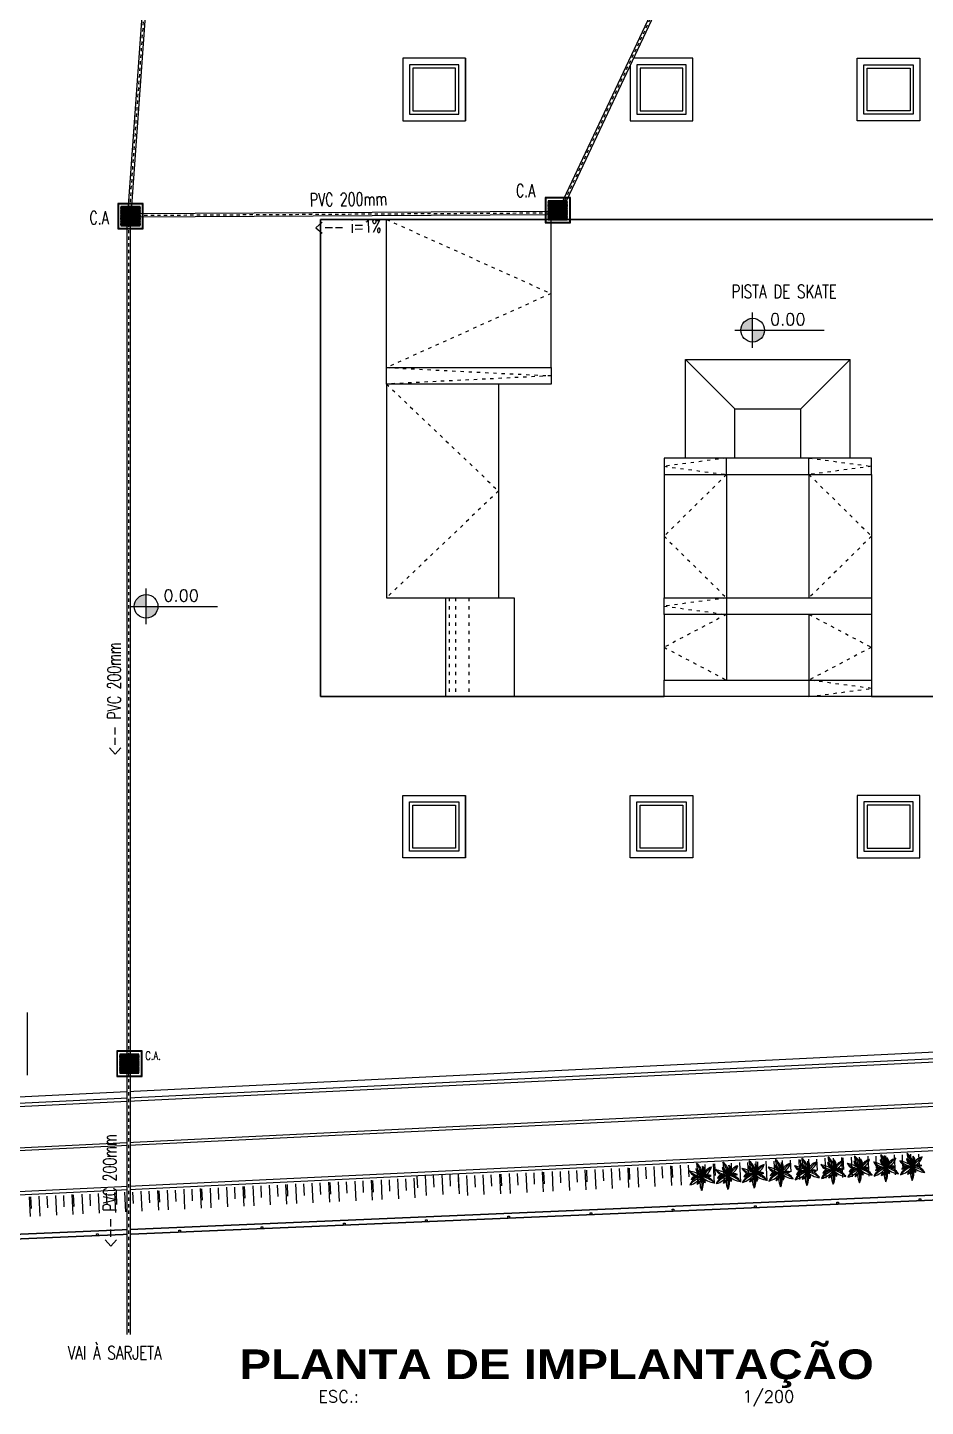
# Model space of a CAD drawing. Header units: inches. Extents: x 542650 to 544515, y 9574150 to 9574595.
# Drawn here: x 542833.62 to 542860.88, y 9574162.62 to 9574204.53 of the extents above; entities that cross this region are included whole.
import ezdxf
from ezdxf.enums import TextEntityAlignment as Align

# ---------------------------------------------------------------- set-up
doc = ezdxf.new("R2010")
doc.units = ezdxf.units.IN
doc.header["$MEASUREMENT"] = 0
doc.linetypes.add('ACAD_ISO07W100', pattern=[3, 0, -3])
doc.linetypes.add('DASHDOT', pattern=[1, 0.5, -0.25, 0, -0.25])
for name, color, linetype in [('EIXO', 8, 'Continuous'), ('I-ARQ', 8, 'Continuous'), ('I-NORMO_ARQ', 8, 'Continuous'), ('I-NORMO_INST', 4, 'Continuous'), ('I-PLUVIAL', 90, 'Continuous')]:
    doc.layers.add(name, color=color, linetype=linetype)
doc.styles.add('125', font='ROMANS.SHX', dxfattribs={"width": 0.7, "height": 0.25})
doc.styles.add('50', font='ROMANS.SHX', dxfattribs={"width": 0.7, "height": 0.1})
doc.styles.add('COTA200', font='ROMANS.SHX')
doc.styles.add('ROMANS', font='romans', dxfattribs={"height": 0.2})
doc.styles.add('TIT200', font='')
doc.styles.get('TIT200').set_extended_font_data('Arial Black')

# ---------------------------------------------------------------- blocks, each defined once
blk = doc.blocks.new('*U20')
at = {"color": 2}
blk.add_wipeout([(0.001, 0.057), (22.857, -0.205), (22.856, -0.319), (-0.001, -0.057)], dxfattribs=at)
for p, q in [((0.001, 0.05), (22.857, -0.212)), ((-0.001, -0.05), (22.856, -0.312))]:
    blk.add_line(p, q)
at = {"layer": 'EIXO', "linetype": 'DASHDOT', "ltscale": 0.01}
blk.add_line((0, 0), (22.857, -0.262), dxfattribs=at)
blk = doc.blocks.new('*U25')
at = {"color": 2}
blk.add_wipeout([(-0.009, 0.056), (12.014, 1.975), (12.031, 1.863), (0.009, -0.056)], dxfattribs=at)
for p, q in [((-0.008, 0.049), (12.015, 1.968)), ((0.008, -0.049), (12.03, 1.87))]:
    blk.add_line(p, q)
at = {"layer": 'EIXO', "linetype": 'DASHDOT', "ltscale": 0.01}
blk.add_line((0, 0), (12.022, 1.919), dxfattribs=at)
blk = doc.blocks.new('*U21')
at = {"color": 2}
blk.add_wipeout([(0.003, 0.057), (12.534, -0.542), (12.529, -0.656), (-0.003, -0.057)], dxfattribs=at)
for p, q in [((0.002, 0.05), (12.534, -0.549)), ((-0.002, -0.05), (12.529, -0.649))]:
    blk.add_line(p, q)
at = {"layer": 'EIXO', "linetype": 'DASHDOT', "ltscale": 0.01}
blk.add_line((0, 0), (12.531, -0.599), dxfattribs=at)
blk = doc.blocks.new('*U18')
at = {"color": 2}
blk.add_wipeout([(0.038, 0.043), (13.37, -11.651), (13.295, -11.736), (-0.038, -0.043)], dxfattribs=at)
for p, q in [((0.033, 0.038), (13.365, -11.656)), ((-0.033, -0.038), (13.299, -11.731))]:
    blk.add_line(p, q)
at = {"layer": 'EIXO', "linetype": 'DASHDOT', "ltscale": 0.01}
blk.add_line((0, 0), (13.332, -11.694), dxfattribs=at)
blk = doc.blocks.new('*U22')
at = {"color": 2}
blk.add_wipeout([(0, 0.057), (33.767, 0.057), (33.767, -0.057), (0, -0.057)], dxfattribs=at)
for p, q in [((0, 0.05), (33.767, 0.05)), ((0, -0.05), (33.767, -0.05))]:
    blk.add_line(p, q)
at = {"layer": 'EIXO', "linetype": 'DASHDOT', "ltscale": 0.01}
blk.add_line((0, 0), (33.767, 0), dxfattribs=at)
blk = doc.blocks.new('CAG')
at = {"color": 2, "ltscale": 0.5}
blk.add_wipeout([(-0.302, 0.302), (-0.302, -0.302), (0.302, -0.302), (0.302, 0.302)], dxfattribs=at)
at = {"ltscale": 0.5}
blk.add_lwpolyline([(-0.4, 0.4), (-0.4, -0.4), (0.4, -0.4), (0.4, 0.4)], close=True, dxfattribs=at)
at = {"color": 8, "ltscale": 0.5}
for points in [[(-0.38, 0.38), (-0.38, -0.38), (0.38, -0.38), (0.38, 0.38)], [(-0.3, 0.3), (-0.3, -0.3), (0.3, -0.3), (0.3, 0.3)], [(-0.3, 0.26875), (0.3, 0.26875), (0.3, 0.25625), (-0.3, 0.25625)], [(-0.3, 0.23125), (0.3, 0.23125), (0.3, 0.21875), (-0.3, 0.21875)], [(-0.3, 0.19375), (0.3, 0.19375), (0.3, 0.18125), (-0.3, 0.18125)], [(-0.3, 0.15625), (0.3, 0.15625), (0.3, 0.14375), (-0.3, 0.14375)], [(-0.3, 0.11875), (0.3, 0.11875), (0.3, 0.10625), (-0.3, 0.10625)], [(-0.3, 0.08125), (0.3, 0.08125), (0.3, 0.06875), (-0.3, 0.06875)], [(-0.3, 0.04375), (0.3, 0.04375), (0.3, 0.03125), (-0.3, 0.03125)], [(-0.3, 0.00625), (0.3, 0.00625), (0.3, -0.00625), (-0.3, -0.00625)], [(-0.3, -0.03125), (0.3, -0.03125), (0.3, -0.04375), (-0.3, -0.04375)], [(-0.3, -0.06875), (0.3, -0.06875), (0.3, -0.08125), (-0.3, -0.08125)], [(-0.3, -0.10625), (0.3, -0.10625), (0.3, -0.11875), (-0.3, -0.11875)], [(-0.3, -0.14375), (0.3, -0.14375), (0.3, -0.15625), (-0.3, -0.15625)], [(-0.3, -0.18125), (0.3, -0.18125), (0.3, -0.19375), (-0.3, -0.19375)], [(-0.3, -0.21875), (0.3, -0.21875), (0.3, -0.23125), (-0.3, -0.23125)], [(-0.3, -0.25625), (0.3, -0.25625), (0.3, -0.26875), (-0.3, -0.26875)]]:
    blk.add_lwpolyline(points, close=True, dxfattribs=at)

msp = doc.modelspace()

# ---------------------------------------------------------------- hatches: boundary and pattern name
at = {"layer": 'I-ARQ'}
h = msp.add_hatch(color=256, dxfattribs=at)
h.paths.add_polyline_path([(542855.996, 9574195.33), (542855.636, 9574195.33), (542855.636, 9574194.97, 0.414214)])
h.paths.add_polyline_path([(542855.636, 9574195.69, 0.414214), (542855.276, 9574195.33), (542855.636, 9574195.33)])
h = msp.add_hatch(color=256, dxfattribs=at)
h.paths.add_polyline_path([(542837.574, 9574186.936), (542837.214, 9574186.936), (542837.214, 9574186.576, 0.414214)])
h.paths.add_polyline_path([(542837.214, 9574187.296, 0.414214), (542836.854, 9574186.936), (542837.214, 9574186.936)])

# ---------------------------------------------------------------- linework, layer by layer
for p, q in [((542846.916, 9574203.593), (542845.016, 9574203.593)), ((542845.016, 9574203.593), (542845.016, 9574201.693)), ((542846.916, 9574203.593), (542846.916, 9574201.693)), ((542846.916, 9574201.693), (542846.916, 9574203.593)), ((542853.816, 9574203.593), (542851.916, 9574203.593)), ((542851.916, 9574203.593), (542851.916, 9574201.693)), ((542853.816, 9574201.693), (542853.816, 9574203.593)), ((542858.816, 9574203.593), (542860.716, 9574203.593)), ((542858.816, 9574201.693), (542858.816, 9574203.593)), ((542860.716, 9574203.593), (542860.716, 9574201.693)), ((542846.716, 9574203.393), (542845.216, 9574203.393)), ((542845.216, 9574203.393), (542845.216, 9574201.893)), ((542846.616, 9574203.293), (542845.316, 9574203.293)), ((542845.316, 9574203.293), (542845.316, 9574201.993)), ((542846.616, 9574201.993), (542846.616, 9574203.293)), ((542846.716, 9574201.893), (542846.716, 9574203.393)), ((542853.616, 9574203.393), (542852.116, 9574203.393)), ((542852.116, 9574203.393), (542852.116, 9574201.893)), ((542853.516, 9574203.293), (542852.216, 9574203.293)), ((542852.216, 9574203.293), (542852.216, 9574201.993)), ((542853.516, 9574201.993), (542853.516, 9574203.293)), ((542853.616, 9574201.893), (542853.616, 9574203.393)), ((542859.016, 9574203.393), (542860.516, 9574203.393)), ((542859.016, 9574201.893), (542859.016, 9574203.393)), ((542859.116, 9574203.293), (542860.416, 9574203.293)), ((542859.116, 9574201.993), (542859.116, 9574203.293)), ((542860.416, 9574203.293), (542860.416, 9574201.993)), ((542860.516, 9574203.393), (542860.516, 9574201.893)), ((542845.216, 9574201.893), (542846.716, 9574201.893)), ((542845.316, 9574201.993), (542846.616, 9574201.993)), ((542852.116, 9574201.893), (542853.616, 9574201.893)), ((542852.216, 9574201.993), (542853.516, 9574201.993)), ((542860.516, 9574201.893), (542859.016, 9574201.893)), ((542860.416, 9574201.993), (542859.116, 9574201.993)), ((542845.016, 9574201.693), (542846.916, 9574201.693)), ((542851.916, 9574201.693), (542853.816, 9574201.693)), ((542860.716, 9574201.693), (542858.816, 9574201.693)), ((542842.516, 9574184.193), (542842.516, 9574198.693)), ((542842.516, 9574198.693), (542870.116, 9574198.693)), ((542844.516, 9574198.693), (542842.516, 9574198.693)), ((542842.516, 9574198.693), (542842.516, 9574184.193)), ((542844.516, 9574194.193), (542844.516, 9574198.693)), ((542868.116, 9574198.693), (542844.516, 9574198.693)), ((542849.516, 9574194.193), (542849.516, 9574198.693)), ((542855.636, 9574194.79), (542855.636, 9574195.87)), ((542855.096, 9574195.33), (542857.809, 9574195.33)), ((542853.596, 9574191.443), (542853.596, 9574194.443)), ((542853.596, 9574194.443), (542858.596, 9574194.443)), ((542853.596, 9574194.443), (542855.096, 9574192.943)), ((542857.096, 9574192.943), (542858.596, 9574194.443)), ((542858.596, 9574191.443), (542858.596, 9574194.443)), ((542844.516, 9574193.693), (542844.516, 9574194.193)), ((542844.516, 9574194.193), (542849.516, 9574194.193)), ((542849.516, 9574194.193), (542849.516, 9574193.693)), ((542844.516, 9574193.693), (542844.516, 9574187.193)), ((542849.516, 9574193.693), (542844.516, 9574193.693)), ((542847.916, 9574193.693), (542847.916, 9574187.193)), ((542855.096, 9574191.443), (542855.096, 9574192.943)), ((542855.096, 9574192.943), (542857.096, 9574192.943)), ((542857.096, 9574191.443), (542857.096, 9574192.943)), ((542859.246, 9574191.443), (542852.946, 9574191.443)), ((542852.946, 9574191.443), (542852.946, 9574190.943)), ((542854.846, 9574190.943), (542854.846, 9574191.443)), ((542857.346, 9574190.943), (542857.346, 9574191.443)), ((542859.246, 9574190.943), (542859.246, 9574191.443)), ((542852.946, 9574190.943), (542852.946, 9574187.193)), ((542852.946, 9574190.943), (542859.246, 9574190.943)), ((542854.846, 9574190.943), (542854.846, 9574187.193)), ((542857.346, 9574190.943), (542857.346, 9574187.193)), ((542859.246, 9574190.943), (542859.246, 9574187.193)), ((542837.214, 9574186.396), (542837.214, 9574187.476)), ((542844.516, 9574187.193), (542846.316, 9574187.193)), ((542846.316, 9574184.193), (542846.316, 9574187.193)), ((542846.316, 9574187.193), (542848.396, 9574187.193)), ((542848.396, 9574187.193), (542848.396, 9574184.193)), ((542852.946, 9574186.693), (542852.946, 9574187.193)), ((542852.946, 9574187.193), (542859.246, 9574187.193)), ((542854.846, 9574187.193), (542854.846, 9574186.693)), ((542859.246, 9574187.193), (542859.246, 9574186.693)), ((542836.674, 9574186.936), (542839.387, 9574186.936)), ((542852.946, 9574186.693), (542852.946, 9574184.693)), ((542859.246, 9574186.693), (542852.946, 9574186.693)), ((542854.846, 9574186.693), (542854.846, 9574184.693)), ((542857.346, 9574186.693), (542857.346, 9574184.692)), ((542859.246, 9574186.693), (542859.246, 9574184.693)), ((542852.946, 9574184.193), (542852.946, 9574184.693)), ((542852.946, 9574184.693), (542859.246, 9574184.693)), ((542857.346, 9574184.692), (542857.346, 9574184.193)), ((542859.246, 9574184.693), (542859.246, 9574184.193)), ((542870.116, 9574184.193), (542842.516, 9574184.193)), ((542842.516, 9574184.193), (542846.316, 9574184.193)), ((542846.316, 9574184.193), (542852.946, 9574184.193)), ((542859.246, 9574184.193), (542852.946, 9574184.193)), ((542859.246, 9574184.193), (542866.216, 9574184.193)), ((542845.016, 9574179.293), (542845.016, 9574181.193)), ((542845.016, 9574181.193), (542846.916, 9574181.193)), ((542845.216, 9574179.493), (542845.216, 9574180.993)), ((542845.216, 9574180.993), (542846.716, 9574180.993)), ((542845.316, 9574179.593), (542845.316, 9574180.893)), ((542845.316, 9574180.893), (542846.616, 9574180.893)), ((542846.616, 9574180.893), (542846.616, 9574179.593)), ((542846.716, 9574180.993), (542846.716, 9574179.493)), ((542846.916, 9574179.293), (542846.916, 9574181.193)), ((542846.916, 9574181.193), (542846.916, 9574179.293)), ((542851.916, 9574179.293), (542851.916, 9574181.193)), ((542851.916, 9574181.193), (542853.816, 9574181.193)), ((542852.116, 9574179.493), (542852.116, 9574180.993)), ((542852.116, 9574180.993), (542853.616, 9574180.993)), ((542852.216, 9574179.593), (542852.216, 9574180.893)), ((542852.216, 9574180.893), (542853.516, 9574180.893)), ((542853.516, 9574180.893), (542853.516, 9574179.593)), ((542853.616, 9574180.993), (542853.616, 9574179.493)), ((542853.816, 9574181.193), (542853.816, 9574179.293)), ((542860.716, 9574181.193), (542858.816, 9574181.193)), ((542858.816, 9574181.193), (542858.816, 9574179.293)), ((542860.516, 9574180.993), (542859.016, 9574180.993)), ((542859.016, 9574180.993), (542859.016, 9574179.493)), ((542860.416, 9574180.893), (542859.116, 9574180.893)), ((542859.116, 9574180.893), (542859.116, 9574179.593)), ((542860.416, 9574179.593), (542860.416, 9574180.893)), ((542860.516, 9574179.493), (542860.516, 9574180.993)), ((542860.716, 9574179.293), (542860.716, 9574181.193)), ((542846.916, 9574179.293), (542845.016, 9574179.293)), ((542846.716, 9574179.493), (542845.216, 9574179.493)), ((542846.616, 9574179.593), (542845.316, 9574179.593)), ((542853.816, 9574179.293), (542851.916, 9574179.293)), ((542853.616, 9574179.493), (542852.116, 9574179.493)), ((542853.516, 9574179.593), (542852.216, 9574179.593)), ((542858.816, 9574179.293), (542860.716, 9574179.293)), ((542859.016, 9574179.493), (542860.516, 9574179.493)), ((542859.116, 9574179.593), (542860.416, 9574179.593)), ((542833.616, 9574172.693), (542833.616, 9574174.593)), ((542766.184, 9574168.755), (542864.761, 9574173.573)), ((542766.193, 9574168.555), (542864.771, 9574173.373)), ((542766.198, 9574168.455), (542864.905, 9574173.279)), ((542766.198, 9574168.455), (542864.805, 9574173.274)), ((542755.725, 9574166.658), (542864.762, 9574171.922)), ((542766.355, 9574167.211), (542864.943, 9574172.029)), ((542744.058, 9574164.06), (542895.508, 9574170.504)), ((542895.508, 9574170.504), (542744.058, 9574164.06)), ((542755.787, 9574165.41), (542864.813, 9574170.673)), ((542755.792, 9574165.31), (542864.818, 9574170.573)), ((542743.887, 9574163.903), (542895.663, 9574170.36)), ((542895.663, 9574170.36), (542743.887, 9574163.903)), ((542854.438, 9574169.999), (542854.467, 9574169.397)), ((542854.481, 9574169.991), (542854.498, 9574169.64)), ((542854.738, 9574170.013), (542854.767, 9574169.412)), ((542854.981, 9574170.015), (542854.998, 9574169.665)), ((542855.237, 9574170.038), (542855.266, 9574169.436)), ((542855.48, 9574170.039), (542855.497, 9574169.689)), ((542855.737, 9574170.062), (542855.766, 9574169.46)), ((542855.78, 9574170.054), (542855.797, 9574169.703)), ((542856.036, 9574170.076), (542856.065, 9574169.475)), ((542856.279, 9574170.078), (542856.296, 9574169.727)), ((542856.536, 9574170.1), (542856.565, 9574169.499)), ((542856.779, 9574170.102), (542856.796, 9574169.751)), ((542857.035, 9574170.124), (542857.064, 9574169.523)), ((542857.078, 9574170.116), (542857.095, 9574169.766)), ((542857.335, 9574170.139), (542857.364, 9574169.537)), ((542857.578, 9574170.141), (542857.595, 9574169.79)), ((542857.834, 9574170.163), (542857.863, 9574169.561)), ((542858.077, 9574170.165), (542858.094, 9574169.814)), ((542858.334, 9574170.187), (542858.363, 9574169.585)), ((542858.377, 9574170.179), (542858.394, 9574169.828)), ((542858.633, 9574170.201), (542858.662, 9574169.6)), ((542858.876, 9574170.203), (542858.893, 9574169.853)), ((542859.133, 9574170.226), (542859.162, 9574169.624)), ((542859.376, 9574170.227), (542859.393, 9574169.877)), ((542859.632, 9574170.25), (542859.661, 9574169.648)), ((542859.675, 9574170.242), (542859.692, 9574169.891)), ((542859.932, 9574170.264), (542859.961, 9574169.663)), ((542860.175, 9574170.266), (542860.192, 9574169.915)), ((542860.431, 9574170.288), (542860.46, 9574169.687)), ((542860.674, 9574170.29), (542860.691, 9574169.939)), ((542845.349, 9574169.56), (542845.378, 9574168.959)), ((542845.439, 9574169.615), (542845.456, 9574169.264)), ((542845.695, 9574169.637), (542845.724, 9574169.036)), ((542845.938, 9574169.639), (542845.955, 9574169.288)), ((542846.194, 9574169.661), (542846.223, 9574169.06)), ((542846.438, 9574169.663), (542846.454, 9574169.313)), ((542846.691, 9574169.615), (542846.707, 9574169.264)), ((542846.694, 9574169.686), (542846.723, 9574169.084)), ((542846.947, 9574169.637), (542846.976, 9574169.036)), ((542847.19, 9574169.639), (542847.207, 9574169.288)), ((542847.446, 9574169.661), (542847.475, 9574169.06)), ((542847.689, 9574169.663), (542847.706, 9574169.313)), ((542847.946, 9574169.686), (542847.975, 9574169.084)), ((542847.989, 9574169.678), (542848.006, 9574169.327)), ((542848.245, 9574169.7), (542848.274, 9574169.098)), ((542848.488, 9574169.702), (542848.505, 9574169.351)), ((542848.745, 9574169.724), (542848.774, 9574169.123)), ((542848.988, 9574169.726), (542849.005, 9574169.375)), ((542849.244, 9574169.748), (542849.273, 9574169.147)), ((542849.288, 9574169.74), (542849.304, 9574169.39)), ((542849.544, 9574169.763), (542849.573, 9574169.161)), ((542849.787, 9574169.765), (542849.804, 9574169.414)), ((542850.043, 9574169.787), (542850.072, 9574169.185)), ((542850.286, 9574169.789), (542850.303, 9574169.438)), ((542850.543, 9574169.811), (542850.572, 9574169.209)), ((542850.586, 9574169.803), (542850.603, 9574169.452)), ((542850.842, 9574169.825), (542850.871, 9574169.224)), ((542851.085, 9574169.827), (542851.102, 9574169.476)), ((542851.342, 9574169.849), (542851.371, 9574169.248)), ((542851.585, 9574169.851), (542851.602, 9574169.501)), ((542851.841, 9574169.874), (542851.87, 9574169.272)), ((542851.885, 9574169.866), (542851.901, 9574169.515)), ((542852.141, 9574169.888), (542852.17, 9574169.286)), ((542852.384, 9574169.89), (542852.401, 9574169.539)), ((542852.64, 9574169.912), (542852.669, 9574169.311)), ((542852.883, 9574169.914), (542852.9, 9574169.563)), ((542853.14, 9574169.936), (542853.169, 9574169.335)), ((542853.183, 9574169.928), (542853.2, 9574169.578)), ((542853.439, 9574169.951), (542853.468, 9574169.349)), ((542853.682, 9574169.953), (542853.699, 9574169.602)), ((542853.939, 9574169.975), (542853.968, 9574169.373)), ((542854.182, 9574169.977), (542854.199, 9574169.626)), ((542837.058, 9574169.16), (542837.087, 9574168.558)), ((542837.302, 9574169.162), (542837.318, 9574168.811)), ((542837.558, 9574169.184), (542837.587, 9574168.583)), ((542837.601, 9574169.176), (542837.618, 9574168.826)), ((542837.857, 9574169.199), (542837.886, 9574168.597)), ((542838.101, 9574169.2), (542838.117, 9574168.85)), ((542838.357, 9574169.223), (542838.386, 9574168.621)), ((542838.6, 9574169.225), (542838.617, 9574168.874)), ((542838.856, 9574169.247), (542838.885, 9574168.645)), ((542838.9, 9574169.239), (542838.917, 9574168.888)), ((542839.156, 9574169.261), (542839.185, 9574168.66)), ((542839.399, 9574169.263), (542839.416, 9574168.912)), ((542839.655, 9574169.285), (542839.684, 9574168.684)), ((542839.898, 9574169.287), (542839.915, 9574168.936)), ((542840.155, 9574169.309), (542840.184, 9574168.708)), ((542840.198, 9574169.302), (542840.215, 9574168.951)), ((542840.454, 9574169.324), (542840.483, 9574168.722)), ((542840.698, 9574169.326), (542840.714, 9574168.975)), ((542840.954, 9574169.348), (542840.983, 9574168.746)), ((542841.197, 9574169.35), (542841.214, 9574168.999)), ((542841.453, 9574169.372), (542841.482, 9574168.771)), ((542841.497, 9574169.364), (542841.514, 9574169.014)), ((542841.753, 9574169.387), (542841.782, 9574168.785)), ((542841.996, 9574169.388), (542842.013, 9574169.038)), ((542842.252, 9574169.411), (542842.281, 9574168.809)), ((542842.495, 9574169.413), (542842.512, 9574169.062)), ((542842.752, 9574169.435), (542842.781, 9574168.833)), ((542842.795, 9574169.427), (542842.812, 9574169.076)), ((542843.051, 9574169.449), (542843.08, 9574168.848)), ((542843.295, 9574169.451), (542843.311, 9574169.1)), ((542843.551, 9574169.473), (542843.58, 9574168.872)), ((542843.794, 9574169.475), (542843.811, 9574169.125)), ((542844.05, 9574169.498), (542844.079, 9574168.896)), ((542844.094, 9574169.49), (542844.111, 9574169.139)), ((542844.35, 9574169.512), (542844.379, 9574168.91)), ((542844.593, 9574169.514), (542844.61, 9574169.163)), ((542844.849, 9574169.536), (542844.878, 9574168.935)), ((542845.092, 9574169.538), (542845.109, 9574169.187)), ((542833.662, 9574168.996), (542833.691, 9574168.395)), ((542833.706, 9574168.988), (542833.723, 9574168.638)), ((542833.962, 9574169.011), (542833.991, 9574168.409)), ((542834.205, 9574169.012), (542834.222, 9574168.662)), ((542834.461, 9574169.035), (542834.49, 9574168.433)), ((542834.705, 9574169.037), (542834.721, 9574168.686)), ((542834.961, 9574169.059), (542834.99, 9574168.457)), ((542835.004, 9574169.051), (542835.021, 9574168.7)), ((542835.26, 9574169.073), (542835.289, 9574168.472)), ((542835.504, 9574169.075), (542835.521, 9574168.724)), ((542835.76, 9574169.097), (542835.789, 9574168.496)), ((542836.003, 9574169.099), (542836.02, 9574168.748)), ((542836.259, 9574169.121), (542836.288, 9574168.52)), ((542836.303, 9574169.114), (542836.32, 9574168.763)), ((542836.559, 9574169.136), (542836.588, 9574168.534)), ((542836.802, 9574169.138), (542836.819, 9574168.787)), ((542858.192, 9574168.826), (542858.242, 9574168.828)), ((542858.195, 9574168.766), (542858.192, 9574168.826)), ((542858.245, 9574168.768), (542858.195, 9574168.766)), ((542858.242, 9574168.828), (542858.245, 9574168.768)), ((542860.69, 9574168.932), (542860.74, 9574168.934)), ((542860.693, 9574168.872), (542860.69, 9574168.932)), ((542860.743, 9574168.874), (542860.693, 9574168.872)), ((542860.74, 9574168.934), (542860.743, 9574168.874)), ((542848.201, 9574168.401), (542848.251, 9574168.403)), ((542848.204, 9574168.341), (542848.201, 9574168.401)), ((542848.254, 9574168.343), (542848.204, 9574168.341)), ((542848.251, 9574168.403), (542848.254, 9574168.343)), ((542850.699, 9574168.507), (542850.749, 9574168.509)), ((542850.702, 9574168.447), (542850.699, 9574168.507)), ((542850.752, 9574168.449), (542850.702, 9574168.447)), ((542850.749, 9574168.509), (542850.752, 9574168.449)), ((542853.197, 9574168.613), (542853.247, 9574168.615)), ((542853.199, 9574168.553), (542853.197, 9574168.613)), ((542853.249, 9574168.556), (542853.199, 9574168.553)), ((542853.247, 9574168.615), (542853.249, 9574168.556)), ((542855.695, 9574168.72), (542855.745, 9574168.722)), ((542855.697, 9574168.66), (542855.695, 9574168.72)), ((542855.747, 9574168.662), (542855.697, 9574168.66)), ((542855.745, 9574168.722), (542855.747, 9574168.662)), ((542838.21, 9574167.976), (542838.26, 9574167.978)), ((542838.213, 9574167.916), (542838.21, 9574167.976)), ((542838.263, 9574167.918), (542838.213, 9574167.916)), ((542838.26, 9574167.978), (542838.263, 9574167.918)), ((542840.708, 9574168.082), (542840.758, 9574168.084)), ((542840.711, 9574168.022), (542840.708, 9574168.082)), ((542840.761, 9574168.024), (542840.711, 9574168.022)), ((542840.758, 9574168.084), (542840.761, 9574168.024)), ((542843.206, 9574168.188), (542843.256, 9574168.19)), ((542843.208, 9574168.128), (542843.206, 9574168.188)), ((542843.258, 9574168.13), (542843.208, 9574168.128)), ((542843.256, 9574168.19), (542843.258, 9574168.13)), ((542845.704, 9574168.295), (542845.754, 9574168.297)), ((542845.706, 9574168.235), (542845.704, 9574168.295)), ((542845.756, 9574168.237), (542845.706, 9574168.235)), ((542845.754, 9574168.297), (542845.756, 9574168.237)), ((542835.713, 9574167.869), (542835.763, 9574167.872)), ((542835.715, 9574167.81), (542835.713, 9574167.869)), ((542835.765, 9574167.812), (542835.715, 9574167.81)), ((542835.763, 9574167.872), (542835.765, 9574167.812))]:
    msp.add_line(p, q, dxfattribs=at)
at = {"layer": 'I-ARQ', "linetype": 'ACAD_ISO07W100', "ltscale": 0.05}
for p, q in [((542844.516, 9574198.693), (542849.516, 9574196.443)), ((542849.516, 9574196.443), (542844.516, 9574194.193)), ((542844.516, 9574194.193), (542849.516, 9574193.943)), ((542849.516, 9574193.943), (542844.516, 9574193.693)), ((542844.516, 9574193.693), (542847.916, 9574190.443)), ((542854.846, 9574191.443), (542852.946, 9574191.193)), ((542857.346, 9574191.443), (542859.246, 9574191.193)), ((542852.946, 9574191.193), (542854.846, 9574190.943)), ((542854.846, 9574190.943), (542852.946, 9574189.068)), ((542859.246, 9574191.193), (542857.346, 9574190.943)), ((542857.346, 9574190.943), (542859.246, 9574189.068)), ((542847.916, 9574190.443), (542844.516, 9574187.193)), ((542852.946, 9574189.068), (542854.846, 9574187.193)), ((542859.246, 9574189.068), (542857.346, 9574187.193)), ((542846.416, 9574187.193), (542846.416, 9574184.193)), ((542846.616, 9574187.193), (542846.616, 9574184.193)), ((542847.016, 9574187.193), (542847.016, 9574184.193)), ((542854.846, 9574187.193), (542852.946, 9574186.943)), ((542852.946, 9574186.943), (542854.846, 9574186.693)), ((542854.846, 9574186.693), (542852.946, 9574185.693)), ((542857.346, 9574186.693), (542859.246, 9574185.693)), ((542852.946, 9574185.693), (542854.846, 9574184.693)), ((542859.246, 9574185.693), (542857.346, 9574184.693)), ((542859.246, 9574184.443), (542857.346, 9574184.693)), ((542857.346, 9574184.193), (542859.246, 9574184.443))]:
    msp.add_line(p, q, dxfattribs=at)
at = {"layer": 'I-ARQ'}
for centre in [(542855.636, 9574195.33), (542837.214, 9574186.936)]:
    msp.add_circle(centre, 0.36, dxfattribs=at)
for centre, radius, start, end in [((542854.533, 9574170.017), 0.599, 180.9856, 200.6218), ((542853.712, 9574169.681), 0.394, 349.1237, 55.7109), ((542853.057, 9574169.422), 1.053, 10.8594, 33.486), ((542855.332, 9574170.056), 0.599, 180.9856, 200.6218), ((542854.511, 9574169.72), 0.394, 349.1237, 55.7109), ((542853.856, 9574169.461), 1.053, 10.8594, 33.486), ((542856.131, 9574170.094), 0.599, 180.9856, 200.6218), ((542855.31, 9574169.758), 0.394, 349.1237, 55.7109), ((542854.655, 9574169.499), 1.053, 10.8594, 33.486), ((542854.977, 9574169.906), 0.742, 347.8239, 6.8372), ((542855.61, 9574169.87), 0.164, 337.2911, 50.7798), ((542855.419, 9574169.854), 0.327, 338.7528, 25.6034), ((542856.93, 9574170.133), 0.599, 180.9856, 200.6218), ((542856.109, 9574169.797), 0.394, 349.1237, 55.7109), ((542855.454, 9574169.538), 1.053, 10.8594, 33.486), ((542856.368, 9574170.142), 0.439, 286.8919, 342.9102), ((542855.776, 9574169.945), 0.742, 347.8239, 6.8372), ((542857.717, 9574168.824), 1.508, 128.2098, 143.5016), ((542856.89, 9574169.632), 0.395, 105.0058, 164.4956), ((542856.409, 9574169.908), 0.164, 337.2911, 50.7798), ((542856.219, 9574169.892), 0.327, 338.7528, 25.6034), ((542857.418, 9574170.048), 0.31, 189.2707, 245.1244), ((542856.973, 9574169.712), 0.317, 11.3187, 64.0924), ((542857.822, 9574170.361), 0.798, 207.5234, 227.4107), ((542857.729, 9574170.171), 0.599, 180.9856, 200.6218), ((542856.908, 9574169.835), 0.394, 349.1237, 55.7109), ((542856.253, 9574169.576), 1.053, 10.8594, 33.486), ((542857.167, 9574170.181), 0.439, 286.8919, 342.9102), ((542856.575, 9574169.983), 0.742, 347.8239, 6.8372), ((542858.516, 9574168.862), 1.508, 128.2098, 143.5016), ((542857.689, 9574169.671), 0.395, 105.0058, 164.4956), ((542857.208, 9574169.947), 0.164, 337.2911, 50.7798), ((542857.018, 9574169.931), 0.327, 338.7528, 25.6034), ((542857.988, 9574170.1), 0.304, 202.1977, 290.1992), ((542858.217, 9574170.086), 0.31, 189.2707, 245.1244), ((542857.772, 9574169.751), 0.317, 11.3187, 64.0924), ((542858.621, 9574170.4), 0.798, 207.5234, 227.4107), ((542858.528, 9574170.21), 0.599, 180.9856, 200.6218), ((542857.707, 9574169.874), 0.394, 349.1237, 55.7109), ((542857.052, 9574169.615), 1.053, 10.8594, 33.486), ((542857.967, 9574170.219), 0.439, 286.8919, 342.9102), ((542857.374, 9574170.022), 0.742, 347.8239, 6.8372), ((542859.315, 9574168.901), 1.508, 128.2098, 143.5016), ((542858.488, 9574169.709), 0.395, 105.0058, 164.4956), ((542858.007, 9574169.986), 0.164, 337.2911, 50.7798), ((542857.817, 9574169.969), 0.327, 338.7528, 25.6034), ((542858.787, 9574170.138), 0.304, 202.1977, 290.1992), ((542858.347, 9574169.113), 0.909, 54.3051, 79.9398), ((542858.951, 9574170.501), 0.66, 228.9118, 263.1345), ((542859.016, 9574170.125), 0.31, 189.2707, 245.1244), ((542858.571, 9574169.79), 0.317, 11.3187, 64.0924), ((542859.421, 9574170.439), 0.798, 207.5234, 227.4107), ((542859.327, 9574170.248), 0.599, 180.9856, 200.6218), ((542858.506, 9574169.913), 0.394, 349.1237, 55.7109), ((542857.851, 9574169.654), 1.053, 10.8594, 33.486), ((542858.766, 9574170.258), 0.439, 286.8919, 342.9102), ((542858.173, 9574170.061), 0.742, 347.8239, 6.8372), ((542860.114, 9574168.939), 1.508, 128.2098, 143.5016), ((542859.287, 9574169.748), 0.395, 105.0058, 164.4956), ((542858.806, 9574170.024), 0.164, 337.2911, 50.7798), ((542858.616, 9574170.008), 0.327, 338.7528, 25.6034), ((542859.586, 9574170.177), 0.304, 202.1977, 290.1992), ((542859.146, 9574169.152), 0.909, 54.3051, 79.9398), ((542859.75, 9574170.539), 0.66, 228.9118, 263.1345), ((542859.815, 9574170.163), 0.31, 189.2707, 245.1244), ((542859.37, 9574169.828), 0.317, 11.3187, 64.0924), ((542860.22, 9574170.477), 0.798, 207.5234, 227.4107), ((542860.126, 9574170.287), 0.599, 180.9856, 200.6218), ((542859.305, 9574169.951), 0.394, 349.1237, 55.7109), ((542858.65, 9574169.692), 1.053, 10.8594, 33.486), ((542859.565, 9574170.297), 0.439, 286.8919, 342.9102), ((542858.972, 9574170.099), 0.742, 347.8239, 6.8372), ((542860.913, 9574168.978), 1.508, 128.2098, 143.5016), ((542860.086, 9574169.786), 0.395, 105.0058, 164.4956), ((542859.605, 9574170.063), 0.164, 337.2911, 50.7798), ((542859.415, 9574170.046), 0.327, 338.7528, 25.6034), ((542860.385, 9574170.216), 0.304, 202.1977, 290.1992), ((542859.945, 9574169.191), 0.909, 54.3051, 79.9398), ((542860.549, 9574170.578), 0.66, 228.9118, 263.1345), ((542860.614, 9574170.202), 0.31, 189.2707, 245.1244), ((542860.17, 9574169.867), 0.317, 11.3187, 64.0924), ((542861.019, 9574170.516), 0.798, 207.5234, 227.4107), ((542860.925, 9574170.326), 0.599, 180.9856, 200.6218), ((542860.104, 9574169.99), 0.394, 349.1237, 55.7109), ((542859.449, 9574169.731), 1.053, 10.8594, 33.486), ((542860.364, 9574170.335), 0.439, 286.8919, 342.9102), ((542859.772, 9574170.138), 0.742, 347.8239, 6.8372), ((542861.712, 9574169.016), 1.508, 128.2098, 143.5016), ((542860.885, 9574169.825), 0.395, 105.0058, 164.4956), ((542860.404, 9574170.101), 0.164, 337.2911, 50.7798), ((542860.214, 9574170.085), 0.327, 338.7528, 25.6034), ((542853.993, 9574169.907), 0.304, 202.1977, 290.1992), ((542853.553, 9574168.882), 0.909, 54.3051, 79.9398), ((542854.156, 9574170.269), 0.66, 228.9118, 263.1345), ((542854.118, 9574169.21), 0.412, 97.1707, 159.2065), ((542853.588, 9574169.931), 0.593, 284.0121, 326.7533), ((542854.433, 9574168.766), 0.912, 112.3952, 139.7051), ((542853.897, 9574169.485), 0.13, 80.1191, 167.1167), ((542853.971, 9574169.332), 0.269, 84.4023, 138.389), ((542854.616, 9574167.711), 1.988, 109.099, 115.1785), ((542854.221, 9574169.893), 0.31, 189.2707, 245.1244), ((542853.777, 9574169.558), 0.317, 11.3187, 64.0924), ((542854.626, 9574170.207), 0.798, 207.5234, 227.4107), ((542853.907, 9574169.55), 0.182, 284.1902, 13.7511), ((542853.797, 9574169.606), 0.281, 304.669, 357.9494), ((542854.497, 9574169.401), 0.461, 153.5332, 154.7002), ((542852.589, 9574169.365), 1.51, 353.0034, 8.8782), ((542853.686, 9574169.389), 0.453, 333.0046, 28.5725), ((542854.533, 9574170.017), 0.599, 221.9135, 264.1524), ((542854.787, 9574169.906), 0.757, 203.2773, 218.7877), ((542853.833, 9574168.629), 1.018, 51.3379, 75.1477), ((542853.971, 9574170.027), 0.439, 286.8919, 342.9102), ((542853.379, 9574169.829), 0.742, 347.8239, 6.8372), ((542855.32, 9574168.708), 1.508, 128.2098, 143.5016), ((542854.493, 9574169.516), 0.395, 105.0058, 164.4956), ((542854.012, 9574169.793), 0.164, 337.2911, 50.7798), ((542853.821, 9574169.776), 0.327, 338.7528, 25.6034), ((542854.118, 9574169.21), 0.412, 30.8119, 87.4126), ((542854.5, 9574166.952), 2.688, 92.6735, 97.2655), ((542854.276, 9574169.358), 0.298, 69.495, 110.1606), ((542854.219, 9574169.939), 0.342, 275.2008, 298.059), ((542854.792, 9574169.946), 0.304, 202.1977, 290.1992), ((542854.352, 9574168.921), 0.909, 54.3051, 79.9398), ((542854.955, 9574170.308), 0.66, 228.9118, 263.1345), ((542854.917, 9574169.248), 0.412, 97.1707, 159.2065), ((542854.388, 9574169.97), 0.593, 284.0121, 326.7533), ((542855.232, 9574168.804), 0.912, 112.3952, 139.7051), ((542854.696, 9574169.523), 0.13, 80.1191, 167.1167), ((542854.77, 9574169.371), 0.269, 84.4023, 138.389), ((542855.415, 9574167.75), 1.988, 109.099, 115.1785), ((542855.02, 9574169.932), 0.31, 189.2707, 245.1244), ((542854.576, 9574169.597), 0.317, 11.3187, 64.0924), ((542855.425, 9574170.246), 0.798, 207.5234, 227.4107), ((542854.706, 9574169.589), 0.182, 284.1902, 13.7511), ((542854.596, 9574169.644), 0.281, 304.669, 357.9494), ((542855.296, 9574169.439), 0.461, 153.5332, 154.7002), ((542853.388, 9574169.404), 1.51, 353.0034, 8.8782), ((542854.485, 9574169.428), 0.453, 333.0046, 28.5725), ((542855.332, 9574170.056), 0.599, 221.9135, 264.1524), ((542855.586, 9574169.945), 0.757, 203.2773, 218.7877), ((542854.632, 9574168.667), 1.018, 51.3379, 75.1477), ((542854.77, 9574170.065), 0.439, 286.8919, 342.9102), ((542854.178, 9574169.868), 0.742, 347.8239, 6.8372), ((542856.119, 9574168.746), 1.508, 128.2098, 143.5016), ((542855.292, 9574169.555), 0.395, 105.0058, 164.4956), ((542854.811, 9574169.831), 0.164, 337.2911, 50.7798), ((542854.62, 9574169.815), 0.327, 338.7528, 25.6034), ((542854.917, 9574169.248), 0.412, 30.8119, 87.4126), ((542855.299, 9574166.991), 2.688, 92.6735, 97.2655), ((542854.868, 9574169.486), 0.131, 351.8801, 41.7191), ((542855.075, 9574169.396), 0.298, 69.495, 110.1606), ((542855.018, 9574169.978), 0.342, 275.2008, 298.059), ((542855.591, 9574169.984), 0.304, 202.1977, 290.1992), ((542855.151, 9574168.959), 0.909, 54.3051, 79.9398), ((542855.754, 9574170.347), 0.66, 228.9118, 263.1345), ((542855.716, 9574169.287), 0.412, 97.1707, 159.2065), ((542855.187, 9574170.008), 0.593, 284.0121, 326.7533), ((542856.031, 9574168.843), 0.912, 112.3952, 139.7051), ((542855.495, 9574169.562), 0.13, 80.1191, 167.1167), ((542855.569, 9574169.41), 0.269, 84.4023, 138.389), ((542856.214, 9574167.789), 1.988, 109.099, 115.1785), ((542855.82, 9574169.97), 0.31, 189.2707, 245.1244), ((542855.375, 9574169.635), 0.317, 11.3187, 64.0924), ((542856.224, 9574170.284), 0.798, 207.5234, 227.4107), ((542855.505, 9574169.627), 0.182, 284.1902, 13.7511), ((542854.702, 9574169.803), 0.918, 337.4488, 345.2136), ((542855.395, 9574169.683), 0.281, 304.669, 357.9494), ((542856.095, 9574169.478), 0.461, 153.5332, 154.7002), ((542854.187, 9574169.443), 1.51, 353.0034, 8.8782), ((542855.285, 9574169.467), 0.453, 333.0046, 28.5725), ((542856.131, 9574170.094), 0.599, 221.9135, 264.1524), ((542856.385, 9574169.983), 0.757, 203.2773, 218.7877), ((542855.431, 9574168.706), 1.018, 51.3379, 75.1477), ((542855.569, 9574170.104), 0.439, 286.8919, 342.9102), ((542856.918, 9574168.785), 1.508, 128.2098, 143.5016), ((542856.091, 9574169.594), 0.395, 105.0058, 164.4956), ((542855.716, 9574169.287), 0.412, 30.8119, 87.4126), ((542856.098, 9574167.029), 2.688, 92.6735, 97.2655), ((542855.667, 9574169.525), 0.131, 351.8801, 41.7191), ((542855.874, 9574169.435), 0.298, 69.495, 110.1606), ((542855.817, 9574170.016), 0.342, 275.2008, 298.059), ((542856.39, 9574170.023), 0.304, 202.1977, 290.1992), ((542855.95, 9574168.998), 0.909, 54.3051, 79.9398), ((542856.553, 9574170.385), 0.66, 228.9118, 263.1345), ((542856.515, 9574169.325), 0.412, 97.1707, 159.2065), ((542855.986, 9574170.047), 0.593, 284.0121, 326.7533), ((542856.83, 9574168.882), 0.912, 112.3952, 139.7051), ((542856.294, 9574169.6), 0.13, 80.1191, 167.1167), ((542856.368, 9574169.448), 0.269, 84.4023, 138.389), ((542857.013, 9574167.827), 1.988, 109.099, 115.1785), ((542856.619, 9574170.009), 0.31, 189.2707, 245.1244), ((542856.174, 9574169.674), 0.317, 11.3187, 64.0924), ((542857.023, 9574170.323), 0.798, 207.5234, 227.4107), ((542856.305, 9574169.666), 0.182, 284.1902, 13.7511), ((542855.501, 9574169.842), 0.918, 337.4488, 345.2136), ((542856.194, 9574169.721), 0.281, 304.669, 357.9494), ((542856.894, 9574169.516), 0.461, 153.5332, 154.7002), ((542854.986, 9574169.481), 1.51, 353.0034, 8.8782), ((542856.084, 9574169.505), 0.453, 333.0046, 28.5725), ((542856.93, 9574170.133), 0.599, 221.9135, 264.1524), ((542857.184, 9574170.022), 0.757, 203.2773, 218.7877), ((542856.23, 9574168.744), 1.018, 51.3379, 75.1477), ((542856.619, 9574169.67), 0.127, 225.6008, 259.7421), ((542856.515, 9574169.325), 0.412, 30.8119, 87.4126), ((542856.898, 9574167.068), 2.688, 92.6735, 97.2655), ((542856.467, 9574169.564), 0.131, 351.8801, 41.7191), ((542856.673, 9574169.474), 0.298, 69.495, 110.1606), ((542856.617, 9574170.055), 0.342, 275.2008, 298.059), ((542857.189, 9574170.061), 0.304, 202.1977, 290.1992), ((542856.749, 9574169.036), 0.909, 54.3051, 79.9398), ((542857.352, 9574170.424), 0.66, 228.9118, 263.1345), ((542857.314, 9574169.364), 0.412, 97.1707, 159.2065), ((542856.785, 9574170.085), 0.593, 284.0121, 326.7533), ((542857.629, 9574168.92), 0.912, 112.3952, 139.7051), ((542857.093, 9574169.639), 0.13, 80.1191, 167.1167), ((542857.167, 9574169.487), 0.269, 84.4023, 138.389), ((542857.812, 9574167.866), 1.988, 109.099, 115.1785), ((542857.104, 9574169.704), 0.182, 284.1902, 13.7511), ((542856.3, 9574169.88), 0.918, 337.4488, 345.2136), ((542856.993, 9574169.76), 0.281, 304.669, 357.9494), ((542857.693, 9574169.555), 0.461, 177.0961, 208.0439), ((542857.693, 9574169.555), 0.461, 153.5332, 154.7002), ((542855.785, 9574169.52), 1.51, 353.0034, 8.8782), ((542856.883, 9574169.544), 0.453, 333.0046, 28.5725), ((542857.729, 9574170.171), 0.599, 221.9135, 264.1524), ((542857.983, 9574170.061), 0.757, 203.2773, 218.7877), ((542857.029, 9574168.783), 1.018, 51.3379, 75.1477), ((542857.418, 9574169.709), 0.127, 225.6008, 259.7421), ((542857.314, 9574169.364), 0.412, 30.8119, 87.4126), ((542857.697, 9574167.106), 2.688, 92.6735, 97.2655), ((542857.266, 9574169.602), 0.131, 351.8801, 41.7191), ((542857.472, 9574169.512), 0.298, 69.495, 110.1606), ((542857.416, 9574170.093), 0.342, 275.2008, 298.059), ((542857.548, 9574169.075), 0.909, 54.3051, 79.9398), ((542858.152, 9574170.462), 0.66, 228.9118, 263.1345), ((542858.113, 9574169.402), 0.412, 97.1707, 159.2065), ((542857.584, 9574170.124), 0.593, 284.0121, 326.7533), ((542858.428, 9574168.959), 0.912, 112.3952, 139.7051), ((542857.892, 9574169.677), 0.13, 80.1191, 167.1167), ((542857.967, 9574169.525), 0.269, 84.4023, 138.389), ((542858.612, 9574167.904), 1.988, 109.099, 115.1785), ((542857.903, 9574169.743), 0.182, 284.1902, 13.7511), ((542857.099, 9574169.919), 0.918, 337.4488, 345.2136), ((542857.792, 9574169.799), 0.281, 304.669, 357.9494), ((542858.492, 9574169.593), 0.461, 177.0961, 208.0439), ((542858.492, 9574169.593), 0.461, 153.5332, 154.7002), ((542856.584, 9574169.558), 1.51, 353.0034, 8.8782), ((542857.682, 9574169.582), 0.453, 333.0046, 28.5725), ((542858.528, 9574170.21), 0.599, 221.9135, 264.1524), ((542858.782, 9574170.099), 0.757, 203.2773, 218.7877), ((542857.828, 9574168.821), 1.018, 51.3379, 75.1477), ((542858.217, 9574169.747), 0.127, 225.6008, 259.7421), ((542858.113, 9574169.402), 0.412, 30.8119, 87.4126), ((542858.496, 9574167.145), 2.688, 92.6735, 97.2655), ((542858.065, 9574169.641), 0.131, 351.8801, 41.7191), ((542858.271, 9574169.551), 0.298, 69.495, 110.1606), ((542858.215, 9574170.132), 0.342, 275.2008, 298.059), ((542858.912, 9574169.441), 0.412, 97.1707, 159.2065), ((542858.383, 9574170.162), 0.593, 284.0121, 326.7533), ((542859.228, 9574168.997), 0.912, 112.3952, 139.7051), ((542858.691, 9574169.716), 0.13, 80.1191, 167.1167), ((542858.766, 9574169.564), 0.269, 84.4023, 138.389), ((542859.411, 9574167.943), 1.988, 109.099, 115.1785), ((542858.702, 9574169.782), 0.182, 284.1902, 13.7511), ((542857.898, 9574169.958), 0.918, 337.4488, 345.2136), ((542858.592, 9574169.837), 0.281, 304.669, 357.9494), ((542859.291, 9574169.632), 0.461, 177.0961, 208.0439), ((542859.291, 9574169.632), 0.461, 153.5332, 154.7002), ((542857.383, 9574169.597), 1.51, 353.0034, 8.8782), ((542858.481, 9574169.621), 0.453, 333.0046, 28.5725), ((542859.327, 9574170.248), 0.599, 221.9135, 264.1524), ((542859.581, 9574170.138), 0.757, 203.2773, 218.7877), ((542858.627, 9574168.86), 1.018, 51.3379, 75.1477), ((542859.017, 9574169.786), 0.127, 225.6008, 259.7421), ((542858.912, 9574169.441), 0.412, 30.8119, 87.4126), ((542859.295, 9574167.184), 2.688, 92.6735, 97.2655), ((542858.864, 9574169.679), 0.131, 351.8801, 41.7191), ((542859.07, 9574169.589), 0.298, 69.495, 110.1606), ((542859.014, 9574170.17), 0.342, 275.2008, 298.059), ((542859.711, 9574169.48), 0.412, 97.1707, 159.2065), ((542859.182, 9574170.201), 0.593, 284.0121, 326.7533), ((542860.027, 9574169.036), 0.912, 112.3952, 139.7051), ((542859.49, 9574169.755), 0.13, 80.1191, 167.1167), ((542859.565, 9574169.602), 0.269, 84.4023, 138.389), ((542860.21, 9574167.981), 1.988, 109.099, 115.1785), ((542859.501, 9574169.82), 0.182, 284.1902, 13.7511), ((542858.698, 9574169.996), 0.918, 337.4488, 345.2136), ((542859.391, 9574169.876), 0.281, 304.669, 357.9494), ((542860.09, 9574169.671), 0.461, 177.0961, 208.0439), ((542860.09, 9574169.671), 0.461, 153.5332, 154.7002), ((542858.183, 9574169.635), 1.51, 353.0034, 8.8782), ((542859.28, 9574169.659), 0.453, 333.0046, 28.5725), ((542860.126, 9574170.287), 0.599, 221.9135, 264.1524), ((542860.381, 9574170.176), 0.757, 203.2773, 218.7877), ((542859.426, 9574168.899), 1.018, 51.3379, 75.1477), ((542859.816, 9574169.824), 0.127, 225.6008, 259.7421), ((542859.711, 9574169.48), 0.412, 30.8119, 87.4126), ((542860.094, 9574167.222), 2.688, 92.6735, 97.2655), ((542859.663, 9574169.718), 0.131, 351.8801, 41.7191), ((542859.869, 9574169.628), 0.298, 69.495, 110.1606), ((542859.813, 9574170.209), 0.342, 275.2008, 298.059), ((542860.51, 9574169.518), 0.412, 97.1707, 159.2065), ((542859.981, 9574170.239), 0.593, 284.0121, 326.7533), ((542860.826, 9574169.074), 0.912, 112.3952, 139.7051), ((542860.289, 9574169.793), 0.13, 80.1191, 167.1167), ((542860.364, 9574169.641), 0.269, 84.4023, 138.389), ((542861.009, 9574168.02), 1.988, 109.099, 115.1785), ((542860.3, 9574169.859), 0.182, 284.1902, 13.7511), ((542859.497, 9574170.035), 0.918, 337.4488, 345.2136), ((542860.19, 9574169.914), 0.281, 304.669, 357.9494), ((542860.889, 9574169.709), 0.461, 177.0961, 208.0439), ((542860.889, 9574169.709), 0.461, 153.5332, 154.7002), ((542858.982, 9574169.674), 1.51, 353.0034, 8.8782), ((542860.079, 9574169.698), 0.453, 333.0046, 28.5725), ((542860.925, 9574170.326), 0.599, 221.9135, 264.1524), ((542861.18, 9574170.215), 0.757, 203.2773, 218.7877), ((542860.225, 9574168.937), 1.018, 51.3379, 75.1477), ((542860.615, 9574169.863), 0.127, 225.6008, 259.7421), ((542860.51, 9574169.518), 0.412, 30.8119, 87.4126), ((542860.893, 9574167.261), 2.688, 92.6735, 97.2655), ((542860.462, 9574169.756), 0.131, 351.8801, 41.7191), ((542860.668, 9574169.666), 0.298, 69.495, 110.1606), ((542860.612, 9574170.248), 0.342, 275.2008, 298.059), ((542853.104, 9574169.726), 0.918, 337.4488, 345.2136), ((542854.497, 9574169.401), 0.461, 177.0961, 208.0439), ((542854.222, 9574169.554), 0.127, 225.6008, 259.7421), ((542854.069, 9574169.448), 0.131, 351.8801, 41.7191), ((542853.903, 9574169.765), 0.918, 337.4488, 345.2136), ((542855.296, 9574169.439), 0.461, 177.0961, 208.0439), ((542855.021, 9574169.593), 0.127, 225.6008, 259.7421), ((542856.095, 9574169.478), 0.461, 177.0961, 208.0439), ((542855.82, 9574169.632), 0.127, 225.6008, 259.7421), ((542856.894, 9574169.516), 0.461, 177.0961, 208.0439)]:
    msp.add_arc(centre, radius, start, end, dxfattribs=at)

# ---------------------------------------------------------------- block references
at = {"layer": 'I-PLUVIAL', "rotation": 256.7699203974219}
msp.add_blockref('*U25', (542837.561, 9574210.687), dxfattribs=at)

# ---------------------------------------------------------------- texts
at = {"layer": 'I-ARQ', "style": 'ROMANS', "width": 1}
for p in [(542856.163, 9574195.479), (542837.74, 9574187.084)]:
    msp.add_attdef('0.00', p, '', height=0.36, dxfattribs=at)
at = {"layer": 'I-NORMO_ARQ', "style": 'ROMANS', "width": 0.75}
msp.add_text('PISTA DE SKATE', height=0.4, dxfattribs=at).set_placement((542856.593, 9574196.505), align=Align.MIDDLE_CENTER)
at = {"layer": 'I-NORMO_ARQ'}
for s, height, style, p in [('PLANTA DE IMPLANTAÇÃO', 0.9, 'TIT200', (542849.683, 9574163.904)), ('ESC.:                                           1/200', 0.36, 'COTA200', (542849.673, 9574162.923))]:
    msp.add_text(s, height=height, dxfattribs=dict(at, style=style)).set_placement(p, align=Align.MIDDLE_CENTER)
at = {"layer": 'I-NORMO_INST', "style": '50', "width": 0.75}
for s, height, p in [('C.A.', 0.25, (542837.19, 9574173.159, 0.068)), ('VAI À SARJETA', 0.4, (542834.831, 9574164.053, 0.068))]:
    msp.add_text(s, height=height, dxfattribs=at).set_placement(p)
at = {"layer": 'I-NORMO_INST', "style": '125', "width": 0.7}
msp.add_text('<-- PVC 200mm ', height=0.4, rotation=90, dxfattribs=at).set_placement((542836.314, 9574167.445))

# ---------------------------------------------------------------- next in the draw order: block references
at = {"layer": 'I-PLUVIAL'}
for name, p, rotation in [('*U20', (542859.596, 9574219.795), 245.429680957583), ('*U21', (542849.457, 9574198.887), 183.0855585513588), ('*U18', (542871.536, 9574181.673), 288.2595947055688)]:
    msp.add_blockref(name, p, dxfattribs=dict(at, rotation=rotation))

# ---------------------------------------------------------------- next in the draw order: texts
at = {"layer": 'I-NORMO_INST', "style": '125', "width": 0.7}
msp.add_text('C.A', height=0.4, dxfattribs=at).set_placement((542835.494, 9574198.547))

# ---------------------------------------------------------------- next in the draw order: block references
at = {"layer": 'I-PLUVIAL', "xscale": 0.963779528525265, "yscale": 0.9637795422459021, "zscale": 0.963779528525265}
msp.add_blockref('CAG', (542849.718, 9574198.974), dxfattribs=at)
at = {"layer": 'I-PLUVIAL', "rotation": 270}
msp.add_blockref('*U22', (542836.683, 9574198.573), dxfattribs=at)

# ---------------------------------------------------------------- next in the draw order: texts
at = {"layer": 'I-NORMO_INST', "style": '125', "width": 0.7}
msp.add_text('C.A', height=0.4, dxfattribs=at).set_placement((542848.448, 9574199.371))
for s, p in [('PVC 200mm ', (542842.188, 9574199.092)), ('<-- i=1%%%', (542842.323, 9574198.271))]:
    msp.add_text(s, height=0.4, rotation=0.824, dxfattribs=at).set_placement(p)

# ---------------------------------------------------------------- next in the draw order: block references
at = {"layer": 'I-PLUVIAL', "xscale": 0.963779528525265, "yscale": 0.9637795422459021, "zscale": 0.963779528525265}
for p in [(542836.741, 9574198.795), (542836.707, 9574173.04)]:
    msp.add_blockref('CAG', p, dxfattribs=at)

# ---------------------------------------------------------------- next in the draw order: texts
at = {"layer": 'I-NORMO_INST', "style": '125', "width": 0.7}
msp.add_text('<-- PVC 200mm ', height=0.4, rotation=90, dxfattribs=at).set_placement((542836.445, 9574182.394))

doc.saveas('drawing.dxf')
